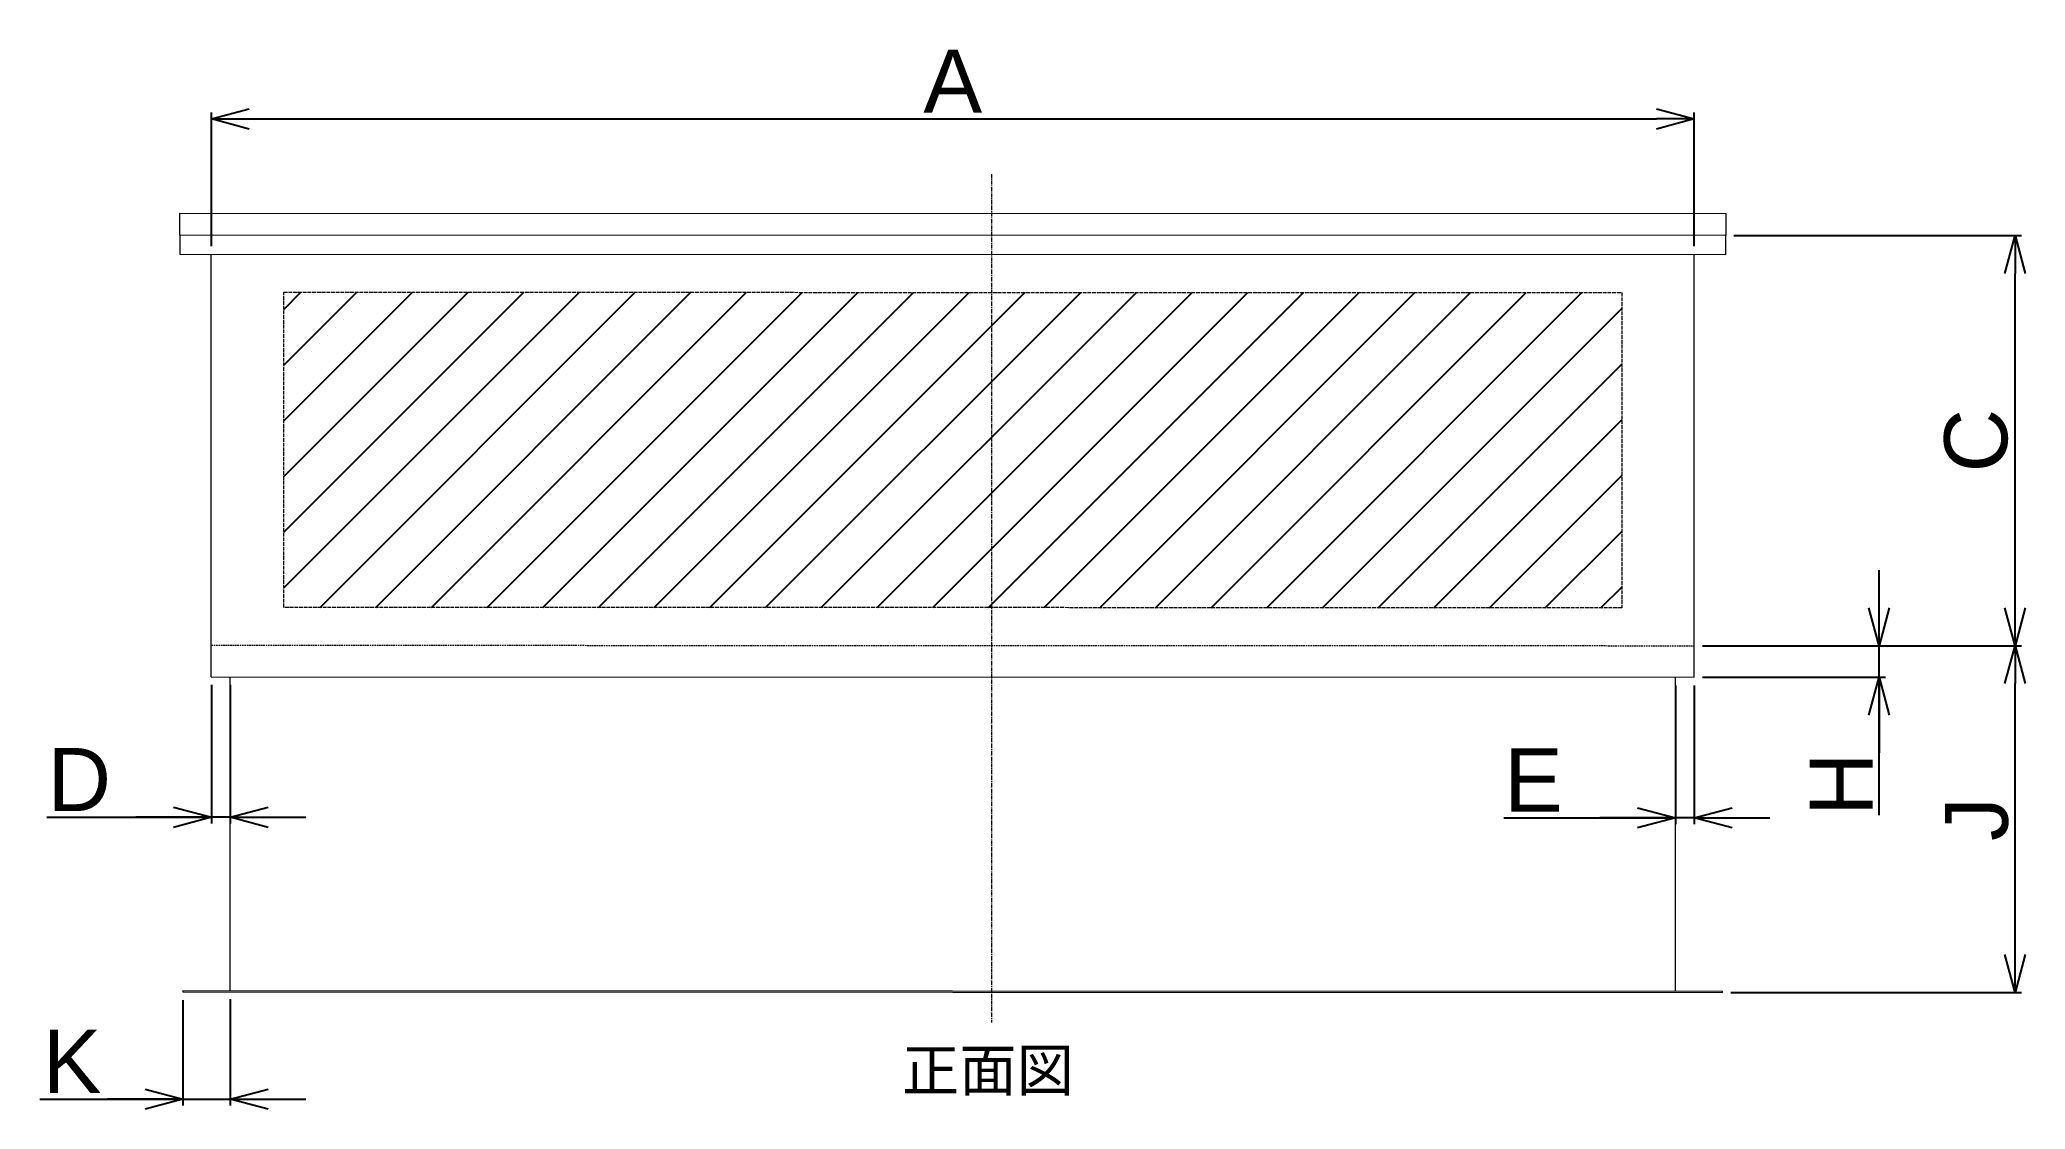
# Model space of a CAD drawing. Header units: millimetres. Extents: x 2678 to 5828, y 917 to 2614.
import ezdxf
from ezdxf.enums import TextEntityAlignment as Align

# ---------------------------------------------------------------- set-up
doc = ezdxf.new("R2010")
doc.units = ezdxf.units.MM
doc.header["$MEASUREMENT"] = 0
for name, pattern in [('AM_ISO02W050', [7.5, 6, -1.5]), ('AM_ISO08W050', [18, 12, -1.5, 3, -1.5]), ('CENTER', [50.8, 31.75, -6.35, 6.35, -6.35]), ('DASHED', [0.75, 0.5, -0.25])]:
    doc.linetypes.add(name, pattern=pattern)
for name, color, linetype, lineweight in [('ハッチング', 5, 'Continuous', 9), ('中心線', 4, 'AM_ISO08W050', 13), ('寸法線', 2, 'Continuous', 15), ('陰線', 3, 'DASHED', 15)]:
    doc.layers.add(name, color=color, linetype=linetype, lineweight=lineweight)
doc.layers.add('外形線', color=3, linetype='Continuous')
doc.styles.add('dcStyle0', font='txt.shx', dxfattribs={"width": 0.5, "bigfont": 'bigfont'})
doc.styles.get("Standard").update_dxf_attribs({"font": 'arial.ttf'})
doc.dimstyles.new('作図用 dc_Rotated', dxfattribs={"dimtxt": 50, "dimasz": 30, "dimexe": 10, "dimexo": 13, "dimgap": 5, "dimtad": 3, "dimdec": 3, "dimdsep": 46, "dimtxsty": 'dcStyle0', "dimblk1": 'OPEN30', "dimblk2": 'OPEN30', "dimsah": 1, "dimcen": 0.09, "dimclrd": 256, "dimclre": 256, "dimclrt": 256, "dimadec": 0, "dimazin": 2, "dimtfac": 1, "dimtdec": 3, "dimtmove": 1, "dimatfit": 3, "dimfxl": 1, "dimarcsym": 1})

# ---------------------------------------------------------------- blocks, each defined once
blk = doc.blocks.new('_Open30')
at = {"color": 0, "linetype": 'ByBlock', "lineweight": -2}
for p, q in [((-1, 0.268), (0, 0)), ((0, 0), (-1, -0.268)), ((0, 0), (-1, 0))]:
    blk.add_line(p, q, dxfattribs=at)
blk = doc.blocks.new('*D88')
at = {"layer": 'Defpoints', "color": 0, "transparency": 16777216}
for p in [(1115, 1384.7), (-1237.7, 1170), (1115, 1169.7)]:
    blk.add_point(p, dxfattribs=at)
at = {"layer": '寸法線', "lineweight": -2, "transparency": 16777216}
for p, q in [((-1237.7, 1183), (-1237.7, 1394.7)), ((1115, 1182.7), (1115, 1394.7)), ((-1177.7, 1384.7), (1055, 1384.7))]:
    blk.add_line(p, q, dxfattribs=at)
at = {"layer": '寸法線', "lineweight": -2, "transparency": 16777216, "xscale": 60, "yscale": 60, "zscale": 60, "rotation": 180}
blk.add_blockref('_Open30', (-1237.7, 1384.7), dxfattribs=at)
at = {"layer": '寸法線', "lineweight": -2, "transparency": 16777216, "xscale": 60, "yscale": 60, "zscale": 60}
blk.add_blockref('_Open30', (1115, 1384.7), dxfattribs=at)
at = {"layer": '寸法線', "lineweight": 13, "transparency": 16777216, "insert": (-61.4, 1444.7), "char_height": 100, "attachment_point": 5}
blk.add_mtext('A', dxfattribs=at)
blk = doc.blocks.new('*D89')
at = {"layer": 'Defpoints', "color": 0, "transparency": 16777216}
for p in [(-1282.7, 0), (-1207.7, 1.6), (-1207.7, -170)]:
    blk.add_point(p, dxfattribs=at)
at = {"layer": '寸法線', "lineweight": -2, "transparency": 16777216}
for p, q in [((-1282.7, -13), (-1282.7, -180)), ((-1207.7, -11.4), (-1207.7, -180)), ((-1510, -170), (-1282.7, -170)), ((-1342.7, -170), (-1402.7, -170)), ((-1282.7, -170), (-1207.7, -170)), ((-1282.7, -170), (-1207.7, -170)), ((-1147.7, -170), (-1087.7, -170))]:
    blk.add_line(p, q, dxfattribs=at)
at = {"layer": '寸法線', "lineweight": -2, "transparency": 16777216, "xscale": 60, "yscale": 60, "zscale": 60}
blk.add_blockref('_Open30', (-1282.7, -170), dxfattribs=at)
at = {"layer": '寸法線', "lineweight": -2, "transparency": 16777216, "xscale": 60, "yscale": 60, "zscale": 60, "rotation": 180}
blk.add_blockref('_Open30', (-1207.7, -170), dxfattribs=at)
at = {"layer": '寸法線', "lineweight": 13, "transparency": 16777216, "insert": (-1458.7, -110), "char_height": 100, "attachment_point": 5}
blk.add_mtext('K', dxfattribs=at)
blk = doc.blocks.new('*D90')
at = {"layer": 'Defpoints', "color": 0, "transparency": 16777216}
for p in [(1115, 549.2), (1624.1, 549.2), (1160, -0.8)]:
    blk.add_point(p, dxfattribs=at)
at = {"layer": '寸法線', "lineweight": -2, "transparency": 16777216}
for p, q in [((1128, 549.2), (1634.1, 549.2)), ((1624.1, 59.2), (1624.1, 489.2)), ((1173, -0.8), (1634.1, -0.8))]:
    blk.add_line(p, q, dxfattribs=at)
at = {"layer": '寸法線', "lineweight": -2, "transparency": 16777216, "xscale": 60, "yscale": 60, "zscale": 60}
for p, rotation in [((1624.1, 549.2), 90), ((1624.1, -0.8), 270)]:
    blk.add_blockref('_Open30', p, dxfattribs=dict(at, rotation=rotation))
at = {"layer": '寸法線', "lineweight": 13, "transparency": 16777216, "insert": (1563.3, 274.2), "char_height": 100, "attachment_point": 5, "rotation": 90}
blk.add_mtext('J', dxfattribs=at)
blk = doc.blocks.new('*D91')
at = {"layer": 'Defpoints', "color": 0, "transparency": 16777216}
for p in [(1165, 1199.6), (1624.1, 1199.6), (1115, 549.2)]:
    blk.add_point(p, dxfattribs=at)
at = {"layer": '寸法線', "lineweight": -2, "transparency": 16777216}
for p, q in [((1178, 1199.6), (1634.1, 1199.6)), ((1624.1, 609.2), (1624.1, 1139.6)), ((1128, 549.2), (1634.1, 549.2))]:
    blk.add_line(p, q, dxfattribs=at)
at = {"layer": '寸法線', "lineweight": -2, "transparency": 16777216, "xscale": 60, "yscale": 60, "zscale": 60}
for p, rotation in [((1624.1, 1199.6), 90), ((1624.1, 549.2), 270)]:
    blk.add_blockref('_Open30', p, dxfattribs=dict(at, rotation=rotation))
at = {"layer": '寸法線', "lineweight": 13, "transparency": 16777216, "insert": (1562.4, 874.4), "char_height": 100, "attachment_point": 5, "rotation": 90}
blk.add_mtext('C', dxfattribs=at)
blk = doc.blocks.new('*D92')
at = {"layer": 'Defpoints', "color": 0, "transparency": 16777216}
for p in [(-1237.7, 500), (-1207.7, 500), (-1237.7, 277)]:
    blk.add_point(p, dxfattribs=at)
at = {"layer": '寸法線', "lineweight": -2, "transparency": 16777216}
for p, q in [((-1237.7, 487), (-1237.7, 267)), ((-1207.7, 487), (-1207.7, 267)), ((-1498.6, 277), (-1237.7, 277)), ((-1297.7, 277), (-1357.7, 277)), ((-1207.7, 277), (-1237.7, 277)), ((-1207.7, 277), (-1237.7, 277)), ((-1147.7, 277), (-1087.7, 277))]:
    blk.add_line(p, q, dxfattribs=at)
at = {"layer": '寸法線', "lineweight": -2, "transparency": 16777216, "xscale": 60, "yscale": 60, "zscale": 60}
blk.add_blockref('_Open30', (-1237.7, 277), dxfattribs=at)
at = {"layer": '寸法線', "lineweight": -2, "transparency": 16777216, "xscale": 60, "yscale": 60, "zscale": 60, "rotation": 180}
blk.add_blockref('_Open30', (-1207.7, 277), dxfattribs=at)
at = {"layer": '寸法線', "lineweight": 13, "transparency": 16777216, "insert": (-1447.2, 337), "char_height": 100, "attachment_point": 5}
blk.add_mtext('D', dxfattribs=at)
blk = doc.blocks.new('*D93')
at = {"layer": 'Defpoints', "color": 0, "transparency": 16777216}
for p in [(1085, 499.2), (1115, 499.2), (1085, 276.2)]:
    blk.add_point(p, dxfattribs=at)
at = {"layer": '寸法線', "lineweight": -2, "transparency": 16777216}
for p, q in [((1085, 486.2), (1085, 266.2)), ((1115, 486.2), (1115, 266.2)), ((812.7, 276.2), (1085, 276.2)), ((1025, 276.2), (965, 276.2)), ((1115, 276.2), (1085, 276.2)), ((1115, 276.2), (1085, 276.2)), ((1175, 276.2), (1235, 276.2))]:
    blk.add_line(p, q, dxfattribs=at)
at = {"layer": '寸法線', "lineweight": -2, "transparency": 16777216, "xscale": 60, "yscale": 60, "zscale": 60}
blk.add_blockref('_Open30', (1085, 276.2), dxfattribs=at)
at = {"layer": '寸法線', "lineweight": -2, "transparency": 16777216, "xscale": 60, "yscale": 60, "zscale": 60, "rotation": 180}
blk.add_blockref('_Open30', (1115, 276.2), dxfattribs=at)
at = {"layer": '寸法線', "lineweight": 13, "transparency": 16777216, "insert": (860, 336.2), "char_height": 100, "attachment_point": 5}
blk.add_mtext('E', dxfattribs=at)
blk = doc.blocks.new('*D94')
at = {"layer": 'Defpoints', "color": 0, "transparency": 16777216}
for p in [(1115, 549.2), (1408.3, 549.2), (1115, 499.2)]:
    blk.add_point(p, dxfattribs=at)
at = {"layer": '寸法線', "lineweight": -2, "transparency": 16777216}
for p, q in [((1408.3, 609.2), (1408.3, 669.2)), ((1128, 549.2), (1418.3, 549.2)), ((1408.3, 499.2), (1408.3, 549.2)), ((1408.3, 499.2), (1408.3, 549.2)), ((1128, 499.2), (1418.3, 499.2)), ((1408.3, 280.3), (1408.3, 499.2)), ((1408.3, 439.2), (1408.3, 379.2))]:
    blk.add_line(p, q, dxfattribs=at)
at = {"layer": '寸法線', "lineweight": -2, "transparency": 16777216, "xscale": 60, "yscale": 60, "zscale": 60}
for p, rotation in [((1408.3, 549.2), 270), ((1408.3, 499.2), 90)]:
    blk.add_blockref('_Open30', p, dxfattribs=dict(at, rotation=rotation))
at = {"layer": '寸法線', "lineweight": 13, "transparency": 16777216, "insert": (1348.3, 329.5), "char_height": 100, "attachment_point": 5, "rotation": 90}
blk.add_mtext('H', dxfattribs=at)
blk = doc.blocks.new('*U87')
h = blk.add_hatch()
h.set_pattern_fill('ANSI31', color=5, scale=500)
h.set_pattern_definition([(45, (459.48, 817.57), (-44.1942, 44.1942), [])])
h.paths.add_polyline_path([(0, 609.594), (0, 1109.594), (-1122.738, 1110), (-1122.738, 610)])
h.paths.add_polyline_path([(1000, 609.232), (1000, 1109.232), (0, 1109.594), (0, 609.594)])
at = {"layer": 'ハッチング', "color": 5, "linetype": 'AM_ISO02W050', "lineweight": 13}
blk.add_lwpolyline([(1000, 609.232), (-1122.738, 610), (-1122.738, 1110), (1000, 1109.232)], close=True, dxfattribs=at)
at = {"layer": '中心線', "color": 4, "linetype": 'CENTER', "lineweight": 13, "ltscale": 0.2}
blk.add_line((0, 1297.091), (0, -48.187), dxfattribs=at)
at = {"layer": '外形線', "lineweight": 13}
for p, q in [((-1237.738, 500), (-1237.738, 1170.423)), ((1115, 499.232), (1115, 1169.654)), ((-1237.738, 500), (1115, 499.232)), ((-1207.738, 1.6), (-1207.738, 500.003)), ((1085, 0.832), (1085, 499.232))]:
    blk.add_line(p, q, dxfattribs=at)
for points in [[(-1287.738, 1235.463), (1165, 1234.694), (1165, 1199.616), (-1287.738, 1200.384)], [(-1287.738, 1170.423), (1165, 1169.654), (1165, 1199.616), (-1287.738, 1200.384)], [(-1282.738, 0), (1160, -0.768), (1160, 0.832), (-1282.738, 1.6)]]:
    blk.add_lwpolyline(points, close=True, dxfattribs=at)
at = {"layer": '陰線', "color": 3, "lineweight": 13, "ltscale": 5}
blk.add_line((-1237.738, 550), (1115, 549.232), dxfattribs=at)
at = {"color": 7, "lineweight": 13}
blk.add_text('正面図', height=66.7, dxfattribs=at).set_placement((-5.568, -124.939), align=Align.MIDDLE)
at = {"layer": '寸法線', "lineweight": 13}
dim = blk.add_linear_dim(base=(1115, 1384.711), p1=(-1237.738, 1170.039), p2=(1115, 1169.654), text='A', dimstyle='作図用 dc_Rotated', override={"dimtxt": 100, "dimasz": 60, "dimgap": 10, "dimdec": 2, "dimtxsty": 'Standard'}, dxfattribs=at)
dim.commit()
dim.dimension.update_dxf_attribs({"geometry": '*D88', "text_midpoint": (-61.369, 1444.711)})
for base, p1, p2, text, picture, middle in [((1624.119, 1199.616), (1115, 549.232), (1165, 1199.616), 'C', '*D91', (1562.414, 874.424)), ((1624.119, 549.232), (1160, -0.768), (1115, 549.232), 'J', '*D90', (1563.267, 274.232))]:
    dim = blk.add_linear_dim(base=base, p1=p1, p2=p2, angle=90, text=text, dimstyle='作図用 dc_Rotated', override={"dimtxt": 100, "dimasz": 60, "dimgap": 10, "dimdec": 2, "dimtxsty": 'Standard'}, dxfattribs=at)
    dim.commit()
    dim.dimension.update_dxf_attribs({"geometry": picture, "text_midpoint": middle})
dim = blk.add_linear_dim(base=(1408.346, 549.232), p1=(1115, 499.232), p2=(1115, 549.232), angle=90, text='H', dimstyle='作図用 dc_Rotated', override={"dimtxt": 100, "dimasz": 60, "dimgap": 10, "dimdec": 2, "dimtxsty": 'Standard'}, dxfattribs=at)
dim.commit()
dim.dimension.update_dxf_attribs({"geometry": '*D94', "text_midpoint": (1407.549, 329.477), "dimtype": 160})
for base, p1, p2, text, picture, middle in [((-1237.738, 276.958), (-1207.738, 500), (-1237.738, 500), 'D', '*D92', (-1447.242, 275.45)), ((1085, 276.189), (1115, 499.232), (1085, 499.232), 'E', '*D93', (860.023, 277.876)), ((-1207.738, -170.034), (-1282.738, 0), (-1207.738, 1.6), 'K', '*D89', (-1458.691, -182.244))]:
    dim = blk.add_linear_dim(base=base, p1=p1, p2=p2, text=text, dimstyle='作図用 dc_Rotated', override={"dimtxt": 100, "dimasz": 60, "dimgap": 10, "dimdec": 2, "dimtxsty": 'Standard'}, dxfattribs=at)
    dim.commit()
    dim.dimension.update_dxf_attribs({"geometry": picture, "text_midpoint": middle, "dimtype": 160})

msp = doc.modelspace()

# ---------------------------------------------------------------- block references
msp.add_blockref('*U87', (4188.2, 1103.4))

doc.saveas('drawing.dxf')
